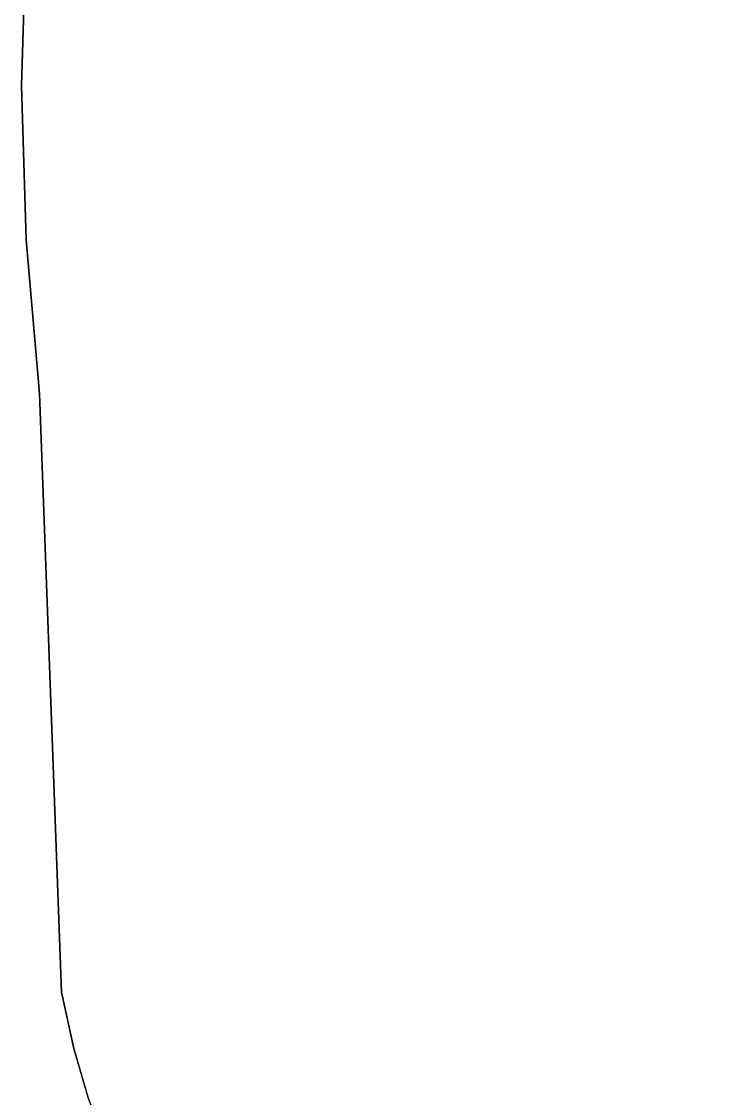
# Model space of a CAD drawing. Header units: feet. Extents: x 1888 to 2477, y 2252 to 2616.
# Drawn here: x 2342.18 to 2351.05, y 2490.24 to 2503.89 of the extents above; entities that cross this region are included whole.
import ezdxf

# ---------------------------------------------------------------- set-up
doc = ezdxf.new("R2010")
doc.units = ezdxf.units.FT
doc.layers.add('TABLE-TOPVEN', color=6, linetype='Continuous')

# ---------------------------------------------------------------- blocks, each defined once
blk = doc.blocks.new('table')
at = {"layer": 'TABLE-TOPVEN', "invisible_edges": 15}
for points in [[(-50.002, -8.299, 28.5), (-50.085, 32.327, 28.5), (-50.777, 32.191, 28.5), (-50.696, -8.169, 28.5)], [(-50.774, 32.192, 27.324), (-50.075, 32.328, 27.324), (-50.015, -8.297, 27.324), (-50.698, -8.168, 27.324)], [(-49.263, -8.382, 28.5), (-49.263, 32.423, 28.5), (-50.085, 32.327, 28.5), (-50.002, -8.299, 28.5)], [(-50.075, 32.328, 27.324), (-49.263, 32.423, 27.324), (-49.263, -8.382, 27.324), (-50.015, -8.297, 27.324)], [(-50.696, -8.169, 28.5), (-50.777, 32.191, 28.5), (-51.415, 32.02, 28.5), (-51.419, -7.978, 28.5)], [(-51.416, 32.02, 27.324), (-50.774, 32.192, 27.324), (-50.698, -8.168, 27.324), (-51.415, -7.979, 27.324)], [(-52.007, 31.82, 27.324), (-51.416, 32.02, 27.324), (-51.415, -7.979, 27.324), (-52.168, -7.717, 27.324)], [(-51.419, -7.978, 28.5), (-51.415, 32.02, 28.5), (-52.011, 31.818, 28.5), (-52.165, -7.718, 28.5)], [(-52.709, 31.526, 27.324), (-52.007, 31.82, 27.324), (-52.168, -7.717, 27.324), (-52.783, -7.45, 27.324)], [(-52.165, -7.718, 28.5), (-52.011, 31.818, 28.5), (-52.704, 31.528, 28.5), (-52.782, -7.451, 28.5)], [(-52.782, -7.451, 28.5), (-52.704, 31.528, 28.5), (-53.43, 31.155, 28.5), (-53.429, -7.115, 28.5)], [(-53.43, 31.155, 27.324), (-52.709, 31.526, 27.324), (-52.783, -7.45, 27.324), (-53.429, -7.115, 27.324)], [(-53.429, -7.115, 28.5), (-53.43, 31.155, 28.5), (-54.061, 30.766, 28.5), (-54.039, -6.74, 28.5)], [(-54.058, 30.768, 27.324), (-53.43, 31.155, 27.324), (-53.429, -7.115, 27.324), (-54.039, -6.739, 27.324)], [(-54.644, 30.344, 27.324), (-54.058, 30.768, 27.324), (-54.039, -6.739, 27.324), (-54.656, -6.294, 27.324)], [(-54.039, -6.74, 28.5), (-54.061, 30.766, 28.5), (-54.647, 30.342, 28.5), (-54.655, -6.294, 28.5)], [(-55.205, 29.872, 27.324), (-54.644, 30.344, 27.324), (-54.656, -6.294, 27.324), (-55.205, -5.831, 27.324)], [(-54.655, -6.294, 28.5), (-54.647, 30.342, 28.5), (-55.205, 29.872, 28.5), (-55.205, -5.831, 28.5)], [(-55.205, -5.831, 27.324), (-55.745, -5.304, 27.324), (-55.745, 29.34, 27.324), (-55.205, 29.872, 27.324)], [(-55.205, -5.831, 28.5), (-55.205, 29.872, 28.5), (-55.695, 29.396, 28.5), (-55.745, -5.304, 28.5)], [(-55.745, -5.304, 28.5), (-55.695, 29.396, 28.5), (-56.207, 28.821, 28.5), (-56.238, -4.743, 28.5)], [(-55.745, -5.304, 27.324), (-56.236, -4.745, 27.324), (-56.236, 28.784, 27.324), (-55.745, 29.34, 27.324)], [(-56.238, -4.743, 28.5), (-56.207, 28.821, 28.5), (-56.657, 28.231, 28.5), (-56.658, -4.19, 28.5)], [(-56.236, -4.745, 27.324), (-56.657, -4.191, 27.324), (-56.657, 28.231, 27.324), (-56.236, 28.784, 27.324)], [(-56.657, -4.191, 27.324), (-57.115, -3.478, 27.324), (-57.115, 27.513, 27.324), (-56.657, 28.231, 27.324)], [(-56.658, -4.19, 28.5), (-56.657, 28.231, 28.5), (-57.067, 27.601, 28.5), (-57.114, -3.48, 28.5)], [(-57.114, -3.48, 28.5), (-57.067, 27.601, 28.5), (-57.43, 26.937, 28.5), (-57.438, -2.88, 28.5)], [(-57.115, -3.478, 27.324), (-57.438, -2.88, 27.324), (-57.426, 26.946, 27.324), (-57.115, 27.513, 27.324)], [(-57.438, -2.88, 27.324), (-57.716, -2.269, 27.324), (-57.716, 26.312, 27.324), (-57.426, 26.946, 27.324)], [(-57.438, -2.88, 28.5), (-57.438, 26.937, 28.5), (-57.714, 26.315, 28.5), (-57.716, -2.27, 28.5)], [(-57.716, -2.27, 28.5), (-57.714, 26.315, 28.5), (-57.981, 25.595, 28.5), (-57.971, -1.585, 28.5)], [(-57.716, -2.269, 27.324), (-57.974, -1.576, 27.324), (-57.979, 25.603, 27.324), (-57.716, 26.31, 27.324)], [(-57.971, -1.585, 28.5), (-57.981, 25.595, 28.5), (-58.193, 24.855, 28.5), (-58.165, -0.925, 28.5)], [(-57.974, -1.576, 27.324), (-58.165, -0.925, 27.324), (-58.191, 24.863, 27.324), (-57.979, 25.603, 27.324)], [(-58.165, -0.925, 27.324), (-58.328, -0.168, 27.324), (-58.328, 24.209, 27.324), (-58.191, 24.863, 27.324)], [(-58.165, -0.925, 28.5), (-58.193, 24.855, 28.5), (-58.328, 24.209, 28.5), (-58.328, -0.168, 28.5)], [(-58.328, -0.168, 27.324), (-58.627, 7.884, 27.324), (-58.627, 16.158, 27.324), (-58.328, 24.209, 27.324)], [(-58.328, -0.168, 28.5), (-58.328, 24.209, 28.5), (-58.626, 16.157, 28.5), (-58.627, 7.883, 28.5)], [(-58.627, 7.884, 27.324), (-58.806, 9.948, 27.324), (-58.806, 14.094, 27.324), (-58.627, 16.158, 27.324)], [(-58.627, 7.883, 28.5), (-58.626, 16.157, 28.5), (-58.806, 14.092, 28.5), (-58.806, 9.948, 28.5)], [(-58.806, 9.948, 27.324), (-58.866, 12.02, 27.324), (-58.806, 14.094, 27.324)], [(-58.806, 9.948, 28.5), (-58.806, 14.092, 28.5), (-58.866, 12.02, 28.5)]]:
    blk.add_3dface(points, dxfattribs=at)
at = {"layer": 'TABLE-TOPVEN'}
for points in [[(-58.806, 14.092, 28.5), (-58.806, 14.094, 27.324), (-58.866, 12.02, 27.324), (-58.866, 12.02, 28.5)], [(-58.866, 12.02, 28.5), (-58.866, 12.02, 27.324), (-58.806, 9.948, 27.324), (-58.806, 9.948, 28.5)], [(-58.806, 9.948, 28.5), (-58.806, 9.948, 27.324), (-58.627, 7.884, 27.324), (-58.627, 7.883, 28.5)], [(-58.627, 7.883, 28.5), (-58.627, 7.884, 27.324), (-58.328, -0.168, 27.324), (-58.328, -0.168, 28.5)], [(-58.328, -0.168, 28.5), (-58.328, -0.168, 27.324), (-58.165, -0.925, 27.324), (-58.165, -0.925, 28.5)], [(-58.165, -0.925, 28.5), (-58.165, -0.925, 27.324), (-57.974, -1.576, 27.324), (-57.971, -1.585, 28.5)], [(-57.971, -1.585, 28.5), (-57.974, -1.576, 27.324), (-57.716, -2.269, 27.324), (-57.716, -2.27, 28.5)]]:
    blk.add_3dface(points, dxfattribs=at)

msp = doc.modelspace()

# ---------------------------------------------------------------- block references
at = {"xscale": 0.9419495636793325, "yscale": 0.9419495636793325, "zscale": 0.9419495636793325}
msp.add_blockref('table', (2397.632, 2491.75, -0.761), dxfattribs=at)

doc.saveas('drawing.dxf')
